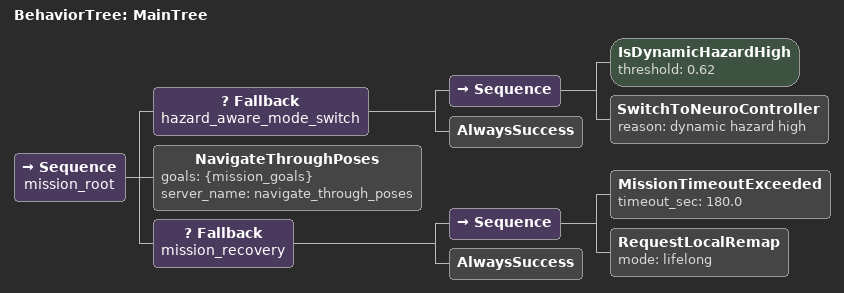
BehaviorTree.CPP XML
<root BTCPP_format="4" main_tree_to_execute="MainTree">
  <BehaviorTree ID="MainTree">
    <Sequence name="mission_root">
      <Fallback name="hazard_aware_mode_switch">
        <Sequence>
          <IsDynamicHazardHigh threshold="0.62"/>
          <SwitchToNeuroController reason="dynamic hazard high"/>
        </Sequence>
        <AlwaysSuccess/>
      </Fallback>
      <NavigateThroughPoses goals="{mission_goals}" server_name="navigate_through_poses"/>
      <Fallback name="mission_recovery">
        <Sequence>
          <MissionTimeoutExceeded timeout_sec="180.0"/>
          <RequestLocalRemap mode="lifelong"/>
        </Sequence>
        <AlwaysSuccess/>
      </Fallback>
    </Sequence>
  </BehaviorTree>
</root>
